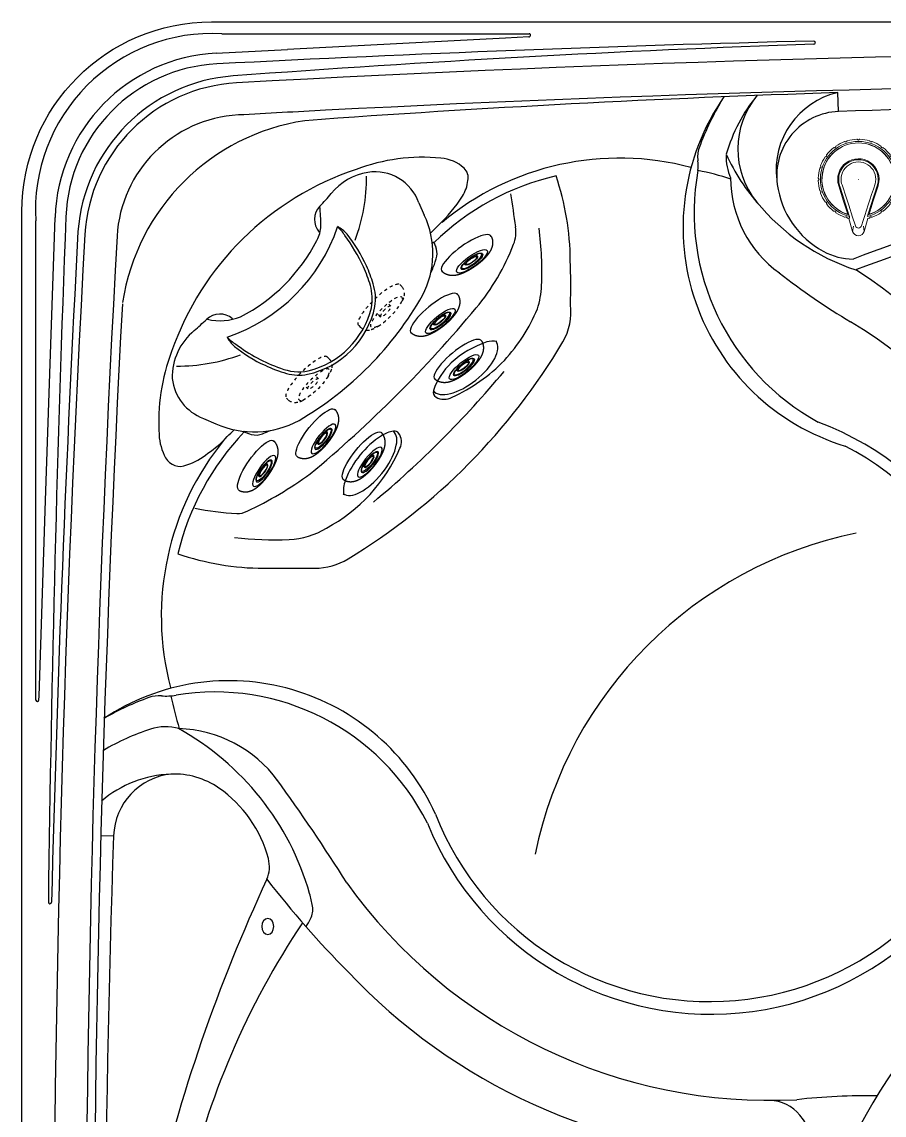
# Model space of a CAD drawing. Header units: inches. Extents: x 0 to 84, y -22 to 124.
# Drawn here: x 0 to 26.81, y 49.88 to 83.87 of the extents above; entities that cross this region are included whole.
import ezdxf

# ---------------------------------------------------------------- set-up
doc = ezdxf.new("R2010")
doc.units = ezdxf.units.IN
doc.header["$MEASUREMENT"] = 0
doc.linetypes.add('HIDDEN', pattern=[0.1875, 0.0625, -0.0625, 0.0625])
doc.layers.add('1', color=4, linetype='Continuous')
doc.layers.add('clean', color=1, linetype='Continuous')

# ---------------------------------------------------------------- blocks, each defined once
blk = doc.blocks.new('AIRVALVE CAP HS')
at = {"layer": '1', "linetype": 'Continuous', "lineweight": 0}
for p, q in [((-0.1788493580715311, 1.615269485979539), (-0.2959970048483171, 1.214574535954888)), ((0.2977852359560131, 1.21419451532077), (0.1811505744724826, 1.615039086022712)), ((-0.294860864969408, 1.096951352038865), (-0.2958833206980245, 1.096157593048304)), ((-0.2777343922738993, 1.150855100586327), (-0.294860864969408, 1.096951352038865)), ((0.2959660349752937, 1.096716688735867), (0.2788780662487937, 1.150635071566128)), ((0.2969984819474547, 1.095916915828624), (0.2959660349752937, 1.096716688735867)), ((0.000117008214246539, 0.0001543075051131382), (0.000117008214246539, 0.0001543075051131382)), ((0.000117008214246539, 0.0001543075051131382), (0.003669376972240457, 0.0001543075051131382)), ((0.5846159726989981, 0.1862682341678195), (0.5846157893677884, 0.186268380832793))]:
    blk.add_line(p, q, dxfattribs=at)
at = {"layer": '1', "color": 3, "linetype": 'Continuous', "lineweight": 0}
for p, q in [((-0.1538060653199409, 1.451405822523775), (-0.1788493580715311, 1.615269485979539)), ((0.1560400817484435, 1.451405822523775), (0.1810833745000338, 1.615269485979539)), ((-0.5187772029038769, 0.1419535509038923), (-0.5322212285053212, 0.07527742395512149))]:
    blk.add_line(p, q, dxfattribs=at)
at = {"layer": '1', "color": 3, "linetype": 'Continuous', "lineweight": 0, "const_width": 0.0002952755905511812, "flags": 128}
for points in [[(-0.1534824215587065, 1.450949254464753), (-0.1537773189853482, 1.451260330871172), (-0.1538060653199409, 1.451405822523775)], [(-0.6186021576224903, 0.1774408728089156), (-0.6173800717401292, 0.1770723953989375), (-0.613457517053817, 0.1758896707285373), (-0.6043929617683261, 0.1731565323019879), (-0.5969308313048316, 0.1709065632938191), (-0.5919116259537844, 0.169393164110069), (-0.5899009225149427, 0.1687869061136169)]]:
    blk.add_lwpolyline(points, dxfattribs=at)
at = {"layer": '1', "color": 3, "linetype": 'Continuous', "lineweight": 0, "flags": 128}
for points in [[(0.5321998774114576, 0.07571886781306603), (0.5234266111394135, 0.1235424956299056), (0.5096337879378154, 0.1721066665000706), (0.488923057532574, 0.2339795457261005), (0.3935716056031566, 0.5192088725261428), (0.2988534494026425, 0.804383894275837), (0.179801033492879, 1.168190262975621), (0.1006559206216195, 1.415218960741981), (0.09450872769959062, 1.438449325129547), (0.07880336492983986, 1.473098717721669), (0.05345995376350743, 1.496217768928901), (0.02498243436886582, 1.50821284913804), (-0.006576057674465119, 1.511275934058538), (-0.03857209761207514, 1.503500614274238), (-0.0655964890819547, 1.48649444871662), (-0.08529267628689752, 1.460470785942178), (-0.09071871909794993, 1.443209866538076)], [(-0.2958833206980245, 1.096157593048304), (-0.3140046396923424, 1.038959793802164), (-0.3865051688267016, 0.8101732167642197), (-0.5899008858486923, 0.1687869794460966)], [(0.5846159726989981, 0.1862682341678195), (0.5665288816426113, 0.2434768866219201), (0.4941677208982611, 0.4723074998178163), (0.2969984819474547, 1.095916915828624)]]:
    blk.add_lwpolyline(points, dxfattribs=at)
at = {"layer": '1', "linetype": 'Continuous', "lineweight": 0, "flags": 128}
for points in [[(-0.6186021576224903, 0.1774408728089156), (-0.6117777997913834, 0.1989411877687814), (-0.463438023425141, 0.6663874977891169), (-0.3310661392631147, 1.083670243969891)], [(0.278878061276103, 1.150635050386732), (0.2794273582639164, 1.185616699609071), (0.2816395793748114, 1.198362545701301), (0.2851078393091768, 1.207511066683473), (0.2906733533492201, 1.213466104557035), (0.2977852295255587, 1.214194516142364)], [(0.3321684856605742, 1.083404413707456), (0.4616760029120144, 0.6741663879267179), (0.6131857593250487, 0.1953368410731642)]]:
    blk.add_lwpolyline(points, dxfattribs=at)
at = {"layer": '1', "linetype": 'Continuous', "lineweight": 0, "const_width": 0.0002952755905511812, "flags": 128}
for points in [[(-0.2959970043847449, 1.214574525085801), (-0.2853896252554335, 1.210569838014955), (-0.2815481396325907, 1.203036905036036), (-0.2788787638027941, 1.191725295708714), (-0.2773802144474899, 1.173838402339634), (-0.2777343920226656, 1.150855121177791)], [(0.6131857593250487, 0.1953368410731642), (0.6086267886573324, 0.193889807789418), (0.5990410960587411, 0.1908472062711439), (0.5916127718713682, 0.1884893101764291), (0.5866166295872404, 0.1869034034969559), (0.5846159360327619, 0.1862683441665496)]]:
    blk.add_lwpolyline(points, dxfattribs=at)
at = {"layer": '1', "linetype": 'Continuous', "lineweight": 0}
for centre, radius, start, end in [((0.001117008214251314, 1.56265430750512), 0.1874999999999997, 16.22353199196328, 163.7031294202729), ((0.000117008214246539, 0.0001543075051131382), 1.183770972760755, 103.574952891569, 76.37974904376136), ((0.000117008214246539, 0.0001543075051131382), 1.135770972760755, 105.0532101769551, 74.9012766070337), ((0.000117008214246539, 0.0001543075051131382), 1.133000000000001, 106.9960863393739, 72.95799060442629), ((-0.6871847592521334, 1.02021130612701), 0.02, 123.9716015156578, 184.1878827295828), ((0.000117008214246539, 0.0001543075051131382), 1.250000000000001, 110.0289698214418, 123.9710301785593), ((-0.4211515687719469, 1.155763577995771), 0.02, 49.81266130039047, 110.0289425143228), ((-0.3880878592087242, 1.194906736899611), 0.03123861609227018, 229.8126613003939, 346.1878827295945), ((-0.3383308685905604, 1.182674089448), 0.02, 105.9716015156577, 166.1878827295829), ((0.000117008214246539, 0.0001543075051131382), 1.250000000000001, 103.7031294202727, 105.9710301785596), ((-0.378150721108355, 1.272137034647287), 0.1942593344881468, 284.0270538947814, 295.0552903304222), ((0.4108172062823741, 1.360153356326705), 0.2877074877307231, 246.6962441388969, 254.1354879149577), ((0.000117008214246539, 0.0001543075051131382), 1.25, 74.02896982144125, 76.22353199196358), ((0.3385648850190677, 1.182674089448), 0.02, 13.81211727041714, 74.02839848434232), ((0.3883218756372315, 1.194906736899611), 0.03123861609227018, 193.8121172704055, 310.1873386996052), ((0.4213855852004542, 1.155763577995771), 0.02, 69.97105748567634, 130.1873386996095), ((0.000117008214246539, 0.0001543075051131382), 1.25, 56.02896982144161, 69.97103017855898), ((0.6874187756806407, 1.02021130612701), 0.02, 355.8121172704172, 56.02839848434221), ((0.000117008214246539, 0.0001543075051131382), 1.250000000000001, 146.0289698214416, 159.9710301785591), ((-1.019946516370624, 0.6874463893826004), 0.02, 85.81266130039054, 146.0289425143229), ((-1.016205184968726, 0.738548231016658), 0.03123861609227018, 265.8126613003946, 22.18788272959447), ((-0.9687607642011358, 0.7578982366259126), 0.02, 141.971601515658, 202.1878827295828), ((0.000117008214246539, 0.0001543075051131382), 1.250000000000001, 128.0289698214417, 141.9710301785591), ((-0.7576361204776987, 0.9690248850114642), 0.02, 67.81266130039064, 128.028942514323), ((-0.7382865653595161, 1.016469489507443), 0.03123861609227018, 247.8126613003943, 4.187882729594248), ((0.7385205817880234, 1.016469489507443), 0.03123861609227018, 175.8121172704058, 292.1873386996057), ((0.757870136906206, 0.9690248850114642), 0.02, 51.97105748567702, 112.1873386996101), ((0.000117008214246539, 0.0001543075051131382), 1.25, 38.02896982144198, 51.97103017855917), ((0.9689947806296431, 0.7578982366259126), 0.02, 337.8121172704172, 38.02839848434205), ((1.016439201397233, 0.738548231016658), 0.03123861609227018, 157.8121172704055, 274.1873386996054), ((1.020180532799131, 0.6874463893826004), 0.02, 33.97105748567706, 94.18733869960946), ((0.000117008214246539, 0.0001543075051131382), 1.25, 20.02896982144193, 33.97103017855873), ((0.000117008214246539, 0.0001543075051131382), 1.250000000000001, 164.0289698214422, 177.9710301785594), ((-1.182405987276653, 0.3385909561340128), 0.02, 103.8126613003904, 164.0289425143229), ((-1.19463910717603, 0.3883478305995425), 0.03123861609227018, 283.8126613003947, 40.18788272959432), ((-1.155496262217682, 0.4214119118300204), 0.02, 159.971601515658, 220.1878827295828), ((1.194873123604538, 0.3883478305995425), 0.03123861609227018, 139.8121172704057, 256.1873386996053), ((1.155730278646189, 0.4214119118300204), 0.02, 319.8121172704169, 20.02839848434199), ((1.18264000370516, 0.3385909561340128), 0.02, 15.97105748567705, 76.1873386996096), ((0.000117008214246539, 0.0001543075051131382), 1.25, 2.028969821441414, 15.97103017855925), ((-1.229112281693276, 0.04368995764852457), 0.02, 177.9716015156581, 238.1878827295828), ((-1.256121976453642, 0.0001483434386386762), 0.03123861609227018, 301.812661300394, 58.1878827295943), ((-2.85842574498929e-07, 1.909814592693238e-06), 0.6435470933491265, 163.9950592792689, 17.66966125211469), ((1.256355992882149, 0.0001483434386386762), 0.03123861609227018, 121.8121172704057, 238.187338699606), ((1.229346298121783, 0.04368995764852457), 0.02, 301.8121172704172, 2.028398484341848), ((-1.229111868261882, -0.04339301430914588), 0.02, 121.8126613003902, 182.0289425143233), ((0.000117008214246539, 0.0001543075051131382), 1.250000000000001, 182.028969821443, 195.9710301785601), ((0.000117008214246539, 0.0001543075051131382), 1.249999999999999, 344.0289698214426, 357.9710301785594), ((1.229345884690389, -0.04339301430914588), 0.02, 357.9710574856767, 58.18733869960985), ((-1.182402773728668, -0.3382935692997293), 0.02, 195.971601515658, 256.1878827295828), ((-1.19463542118028, -0.3880505599178861), 0.03123861609227018, 319.8126613003942, 76.18788272959452), ((-1.155492262276454, -0.4211142694810945), 0.02, 139.8126613003901, 200.0289425143231), ((0.000117008214246539, 0.0001543075051131382), 1.25, 200.0289698214427, 213.9710301785598), ((0.000117008214246539, 0.0001543075051131382), 1.25, 326.0289698214427, 339.9710301785595), ((1.194869437608787, -0.3880505599178861), 0.03123861609227018, 103.8121172704055, 220.1873386996058), ((1.155726278704961, -0.4211142694810945), 0.02, 339.9710574856769, 40.18733869960953), ((1.182636790157176, -0.3382935692997293), 0.02, 283.8121172704172, 344.0283984843421), ((-1.01993999040765, -0.6871474599613094), 0.02, 213.9716015156583, 274.1878827295824), ((-1.016198173788098, -0.738249266068685), 0.03123861609227018, 337.8126613003942, 94.18788272959466), ((-0.9687535692921188, -0.7575988211868605), 0.02, 157.8126613003901, 218.028942514323), ((0.000117008214246539, 0.0001543075051131382), 1.25, 218.0289698214423, 231.9710301785603), ((-0.7576269209065174, -0.9687234649102692), 0.02, 231.9716015156576, 292.1878827295824), ((-0.7382769152972628, -1.016167885677866), 0.03123861609227018, 355.8126613003942, 112.1878827295946), ((-0.6871750736631981, -1.019909217079764), 0.02, 175.8126613003901, 236.0289425143229), ((0.6874090900917054, -1.019909217079764), 0.02, 303.9710574856768, 4.187338699609864), ((0.7385109317257701, -1.016167885677866), 0.03123861609227018, 67.81211727040537, 184.1873386996058), ((0.7578609373350247, -0.9687234649102692), 0.02, 247.8121172704176, 308.0283984843423), ((0.000117008214246539, 0.0001543075051131382), 1.25, 308.0289698214418, 321.9710301785592), ((0.968987585720626, -0.7575988211868605), 0.02, 321.971057485677, 22.18733869960988), ((1.016432190216605, -0.738249266068685), 0.03123861609227018, 85.81211727040534, 202.1873386996059), ((1.020174006836157, -0.6871474599613094), 0.02, 265.8121172704176, 326.0283984843417), ((0.000117008214246539, 0.0001543075051131382), 1.25, 236.0289698214425, 249.9710301785599), ((-0.4211405961106607, -1.155458962926843), 0.02, 249.9716015156579, 310.1878827295824), ((-0.3880765148801686, -1.194601807885206), 0.03123861609227018, 13.81266130039426, 130.1878827295943), ((-0.3383196404146531, -1.182368687985814), 0.02, 193.8126613003905, 254.0289425143234), ((0.000117008214246539, 0.0001543075051131382), 1.249999999999999, 254.0289698214429, 267.9710574856726), ((-0.04343031360001248, -1.229074568971029), 0.02, 267.9710574856767, 328.1873386996096), ((0.0001110441477720769, -1.256084677162789), 0.03123861609227018, 31.81211727040548, 148.1873386996056), ((0.04365265835765797, -1.229074982402423), 0.02, 211.8121172704172, 272.0283984843418), ((0.000117008214246539, 0.0001543075051131382), 1.249999999999999, 272.0283984843426, 285.9710301785596), ((0.3385536568431604, -1.182368687985814), 0.02, 285.9710574856766, 346.1873386996094), ((0.3883105313086759, -1.194601807885206), 0.03123861609227018, 49.81211727040569, 166.1873386996057), ((0.421374612539168, -1.155458962926843), 0.02, 229.8121172704175, 290.0283984843422), ((0.000117008214246539, 0.0001543075051131382), 1.249999999999999, 290.0289698214418, 303.9710301785593)]:
    blk.add_arc(centre, radius, start, end, dxfattribs=at)
at = {"layer": '1', "color": 3, "linetype": 'Continuous', "lineweight": 0}
for centre, radius, start, end in [((-80.26091298233668, 27.09473762174269), 84.17399116018414, 341.3247840268964, 342.2574474058453), ((0, 0), 0.6135727592357708, 164.0327219971692, 17.67275002280167), ((2.27896072715339e-05, -0.005193919149419912), 0.5382929795917775, 171.4024202336356, 8.645103943330112)]:
    blk.add_arc(centre, radius, start, end, dxfattribs=at)
blk = doc.blocks.new('HIDMIN')
at = {"layer": '1', "color": 3, "linetype": 'HIDDEN', "ltscale": 0.5}
for p, q in [((0.236356685516391, 0.9010129556122166), (0.3163020652977622, 0.9007525774996168)), ((0.5058026160121543, 0.2273658355886639), (0.4253463749518502, 0.2276297921431407)), ((0.5171570719015506, -0.230719735823719), (0.4238435667347318, -0.23041359784132)), ((0.2304396751934306, -0.9025429581249043), (0.3103850549748017, -0.902803336237497))]:
    blk.add_line(p, q, dxfattribs=at)
for centre, radius, start, end in [((0.3096049180361007, 0.5890097520907176), 0.3114639775610698, 30.27087461294235, 88.76285393969697), ((0.2013169089681313, 0.4835603644320798), 0.4595934255637201, 14.60383785448276, 34.8240888564348), ((-1.668702907865274, -0.003677073623244098), 2.39204638395426, 348.1275426584984, 14.60383785448572), ((-0.1768695107352372, -0.3173067687629541), 0.867602068649197, 332.1339116837107, 348.1275426584984), ((0.3075017148589936, -0.5902531910280686), 0.3121760650329553, 270.5202515535206, 334.8692595429664)]:
    blk.add_arc(centre, radius, start, end, dxfattribs=at)
at = {"layer": '1', "color": 3, "linetype": 'HIDDEN', "ltscale": 0.5, "extrusion": (0, 0, -1)}
for centre, major_axis, ratio, start_param, end_param in [((0.2333981803549108, -0.0007650012563473751), (0.002958505489128493, 0.9017779568674892), 0.2588200079833026, 3.141586493185122, 6.283185305775769), ((0.5457577790245125, -0.00178977400734226), (0.002187163073893778, 0.6666662241523227), 0.2637641956731417, 8.735609790928956, 13.26143311362753), ((0.5114798439568489, -0.001676950117527554), (-0.005677227944686557, 0.2290427857061918), 0.2624851506142757, 3.141592653589542, 9.424777960769127)]:
    blk.add_ellipse(centre, major_axis=major_axis, ratio=ratio, start_param=start_param, end_param=end_param, dxfattribs=at)
blk = doc.blocks.new('MINIJET')
at = {"layer": '1', "color": 3}
for p, q in [((0.267572899635123, 0.2300000000000149), (0.2021327313523582, 0.2300000000000133)), ((0.2675728996351356, -0.2300000000000162), (0.2021327313523522, -0.2299999999999922))]:
    blk.add_line(p, q, dxfattribs=at)
at = {"layer": '1', "color": 3, "extrusion": (2.340686842745782e-18, 2.775557561562884e-17, -1)}
for centre, major_axis, ratio, start_param, end_param in [((0, 0), (-8.401057627338552e-15, 0.9399999999999994), 0.2875604840019277, 3.096514190688376, 6.328263770081), ((0.2675728996351328, 2.142730437526552e-14), (-1.798561299892755e-15, 0.2000000000000002), 0.2875604840019276, 1.21376771396354, 7.496953021143126)]:
    blk.add_ellipse(centre, major_axis=major_axis, ratio=ratio, start_param=start_param, end_param=end_param, dxfattribs=at)
at = {"layer": '1', "color": 3, "extrusion": (2.340686842745781e-18, 2.775557561562885e-17, -1)}
blk.add_ellipse((0.2969063687910718, 1.088018564132653e-14), major_axis=(-5.215827769688984e-15, 0.58), ratio=0.2875604840019276, start_param=1.213767713963537, end_param=7.496953021143123, dxfattribs=at)
at = {"layer": '1', "color": 3, "extrusion": (2.340686842746282e-18, -2.775557561562901e-17, -1)}
blk.add_ellipse((0.2969063687910718, 1.088018564132653e-14), major_axis=(-5.18363130197484e-15, 0.5799999999999982), ratio=0.2875604840019278, start_param=4.355360367553331, end_param=10.63854567473292, dxfattribs=at)
at = {"layer": '1', "color": 3, "extrusion": (2.340686842746775e-18, -8.326672684688683e-17, -1)}
blk.add_ellipse((0.2969063687910718, 1.088018564132653e-14), major_axis=(-3.628252789104816e-15, 0.4072323466422034), ratio=0.2875604840019278, start_param=4.355360367553329, end_param=10.63854567473291, dxfattribs=at)
at = {"layer": '1', "color": 3, "extrusion": (2.340686842745784e-18, 2.775557561562885e-17, -1)}
blk.add_ellipse((0.2779324561100314, 1.543210004228968e-14), major_axis=(-3.38737551752088e-15, 0.3790157296514529), ratio=0.2875604840019277, start_param=6.174551052786132, end_param=9.533412215162832, dxfattribs=at)
at = {"layer": '1', "color": 3, "extrusion": (2.340686842746284e-18, -2.775557561562901e-17, -1)}
blk.add_ellipse((0.2675728996351328, 2.142730437526552e-14), major_axis=(-2.055577930093476e-15, 0.2299999999999999), ratio=0.2875604840019276, start_param=1.213767713963539, end_param=7.496953021143125, dxfattribs=at)
at = {"layer": '1', "color": 3}
for points, knots in [([(0.01218089115566556, -0.9390450898456919), (0.04652522600397901, -0.932158756099021), (0.07918567957719347, -0.9227368265443303), (0.1097942720551544, -0.9112022725844326), (0.1381371784268595, -0.8980028896263761), (0.1689244452854979, -0.8806497033695848), (0.196450861484692, -0.8621632473097023), (0.2209363622303613, -0.8430442952238622), (0.2426790447137819, -0.8236589463393429), (0.269467404189129, -0.7961503276553046), (0.2922755661359133, -0.7689914241756455), (0.3118823205252994, -0.742335495245591), (0.3289256027582326, -0.7161900888611257), (0.3507624120933173, -0.6777593374390136), (0.369191844007176, -0.6399705332946937), (0.3850589379851357, -0.6024635482709044), (0.3989313187877315, -0.5649287810849444), (0.4111915489342124, -0.5271242650316594), (0.4276458137625383, -0.467367795078637), (0.4414157135072969, -0.4061476977308587), (0.4528413980445691, -0.3433173831023666), (0.4621104098657725, -0.2789144969688664), (0.4693243307761605, -0.2131086116704424), (0.4735111990220418, -0.1616731446015578), (0.4765257219877981, -0.1097077711888659), (0.4783749395225669, -0.05737501205647533), (0.4790623343414637, -0.004847682697800337), (0.4785890455254957, 0.04769616149017253), (0.4764574994639474, 0.1111621601949295), (0.4726128756820884, 0.1740819047120468), (0.4670412893841842, 0.2361695976369944), (0.4597147311600054, 0.297176986720963), (0.4520173451589784, 0.3483497252908663), (0.4429414142433785, 0.3985132808911089), (0.4323943552587366, 0.4476456198512722), (0.4202271386988059, 0.4957960053448929), (0.4062009847754524, 0.5431061695618595), (0.3888199857383086, 0.5927694146310287), (0.368144759564828, 0.6422712140591926), (0.3429016113380214, 0.6923059576147921), (0.3204274200534485, 0.7296048876315098), (0.2931261295595107, 0.7679028821884799), (0.2591807718832513, 0.807228764593205), (0.2277101346503088, 0.837262785535458), (0.189905626973939, 0.8668327326460741), (0.157030330914651, 0.8877474154719565), (0.1197750909851294, 0.906841246441374), (0.07818145504427321, 0.9230698940553879), (0.03275024323252751, 0.935283905285111), (0.01218089115566556, 0.939045089845699)], [1.258846176864954, 1.258846176864954, 1.284049785363782, 1.30925339386261, 1.334457002361438, 1.359660610860266, 1.38976431999882, 1.419868029137374, 1.449971738275929, 1.480075447414483, 1.522807016465091, 1.565538585515698, 1.608270154566305, 1.651001723616912, 1.715116318226105, 1.779230912835296, 1.843345507444488, 1.907460102053681, 1.971574696662873, 2.071336734999626, 2.171098773336379, 2.270860811673133, 2.370622850009886, 2.470384888346639, 2.54715961707554, 2.623934345804441, 2.700709074533342, 2.777483803262244, 2.854258531991145, 2.947333969056945, 3.040409406122745, 3.133484843188545, 3.226560280254345, 3.306164335394391, 3.385768390534436, 3.465372445674482, 3.544976500814527, 3.624580555954572, 3.709200410252933, 3.793820264551292, 3.878440118849652, 3.940150456469474, 4.001860794089295, 4.063571131709116, 4.110155533564104, 4.156739935419091, 4.191384198304789, 4.226028461190486, 4.260672724076183, 4.295316986961882, 4.310281904651913, 4.310281904651913]), ([(0.2661156889603362, -0.3767814698830061), (0.2622408792394484, -0.3746281464558), (0.2563155744686532, -0.3694379371215085), (0.2495221966031136, -0.361258198399927), (0.2421352396980483, -0.3498480824021941), (0.2345597594969868, -0.3353568944871121), (0.2262945483546901, -0.3160111505578576), (0.2183747581515745, -0.2934466110852654), (0.2109722805059102, -0.2679595212635361), (0.2037577481794055, -0.2377440190871056), (0.1974028824924188, -0.2048929999126418), (0.1920013884159388, -0.1697935910136323), (0.18752125191583, -0.1318038473395895), (0.1841861944057757, -0.09230630319417621), (0.182039999479503, -0.0517566090550482), (0.1811074774591293, -0.01025141714224875), (0.1814251437741181, 0.03137234471369887), (0.1829888988927806, 0.07263313653117232), (0.1857759576313374, 0.1130232523923183), (0.1897502590331914, 0.152101793320131), (0.1948578812672863, 0.189407269416471), (0.2009519729696065, 0.2241128593884312), (0.2079926823887284, 0.2562236645357023), (0.2158636547058765, 0.2853305441429745), (0.2241148573821834, 0.3102260657672082), (0.232812614203689, 0.3315901317865488), (0.2416876899531688, 0.3490721498197875), (0.2495923395012158, 0.3613540415667695), (0.2568105609405771, 0.3699446777020154), (0.2626347919996095, 0.3748994700510235), (0.2661156889603338, 0.3767814698829866)], [5.178051847609506, 5.178051847609506, 5.268560665170156, 5.359069482730807, 5.444224162062341, 5.529378841393876, 5.61453352072541, 5.708610198638841, 5.80268687655227, 5.8967635544657, 5.997576814887944, 6.098390075310188, 6.199203335732432, 6.302795525931074, 6.406387716129714, 6.509979906328357, 6.61449271419346, 6.719005522058563, 6.823518329923665, 6.927954984355797, 7.032391638787927, 7.136828293220058, 7.240100091779126, 7.343371890338192, 7.44664368889726, 7.546427474593818, 7.646211260290375, 7.745995045986932, 7.837036885336847, 7.928078724686761, 8.019120564036674, 8.102375992412385, 8.102375992412385])]:
    blk.add_open_spline(points, degree=1, knots=knots, dxfattribs=at)
blk = doc.blocks.new('HHPILLOW')
at = {"layer": '1', "color": 4, "linetype": 'Continuous'}
for p, q in [((-2.493662856348354, 4.753440000292542), (-2.105674256348355, 4.600845000292548)), ((-2.493535056348177, -4.721047999707391), (-2.104629956348356, -4.568089999707457))]:
    blk.add_line(p, q, dxfattribs=at)
for centre, radius, start, end in [((-3.119004480416805, 3.459933230967845), 1.436736548251412, 64.19870674311935, 144.2451829579542), ((-3.046013074246378, 1.97333275746886), 2.790709171274251, 17.21278817419931, 70.30863569432098), ((-2.775510644526026, 3.212609205210594), 1.860006189274408, 144.2451829579545, 185.5942556030285), ((-10.99441199381275, 2.407570811759829), 6.398227653638791, 0.8252452733079668, 5.594255603028535), ((-10.49181935035516, 0), 10.49181935035516, 345.3047972418675, 15.47362786403677), ((-4.010785977012585, 2.50816465960218), 0.5861228147119968, 180.8252452733078, 266.9136513492448), ((-7.360403336172316, -1.092366797708202), 4.530513219578506, 44.7353245835756, 52.33768680706847), ((-3.671249686693427, 1.427680425685203), 1.017060497694795, 75.13863876116727, 94.72266359589366), ((-4.229530244427762, -3.122801297396499), 5.59356530952322, 69.8471983880498, 81.54951745679234), ((-4.762941381420456, 1.481207604623073), 0.8739993319092445, 13.58559010926897, 44.7353245835756), ((-3.656439884655223, -1.561218937882739), 3.930143527169514, 60.85987769514308, 69.8471983880498), ((-2.481550809332161, 0.5461660116369345), 1.517378378056258, 34.44500970583191, 60.85987769514308), ((-9.079296851456325, 0.002766516183061896), 5.43337025035915, 342.019837563144, 18.05253914430314), ((-3.534976419895143, 0.01605033516303678), 2.690629813737361, 328.9514312109356, 31.06438648313755), ((-5.476981758617837, -1.002620195299642), 1.70341256026332, 301.6980798579719, 336.9533845754468), ((-2.51206816861577, -0.492755693265071), 1.554554322597792, 293.0023584904462, 325.5708079882411), ((-4.003316947791051, -2.480668104789078), 0.591956896565789, 93.7208307348171, 179.9264290603185), ((-4.133094337513969, 2.742415530218985), 5.170965863734945, 278.0715625138498, 295.5287253823751), ((-3.709021773285203, -1.149635383012711), 1.264283361323205, 267.6769354812565, 283.8190420852181), ((-80.29190557129641, 1.855028273967328), 75.82065550482886, 356.3386680349637, 356.7224094113108), ((-3.152735730338682, -1.832809565125114), 2.929212312086789, 290.9658518163026, 343.5656369317051), ((-2.737128605431531, -3.16569070989361), 1.897329023735506, 174.5894660761836, 226.1126998811895), ((-3.118934661575695, -3.349291592975266), 1.507594211195228, 231.7422641605146, 294.508790775817)]:
    blk.add_arc(centre, radius, start, end, dxfattribs=at)
at = {"layer": '1', "color": 3, "linetype": 'Continuous'}
for centre, radius, start, end in [((-8.343842003758988, 0.08990888871185021), 5.811248817310541, 24.91736302086631, 44.94840016262117), ((-8.62058809854521, 0.01949486940539913), 5.43499356366448, 333.4140667197293, 26.46126074836484), ((-3.452289777500983, 1.376618691446335), 1.111896364388132, 86.48936324076274, 105.9330261561958), ((-3.922225932262705, -2.198487745685124), 4.715708637488957, 69.3637612481715, 83.44877837011721), ((-3.754596085311849, -1.817334919903196), 4.299992489900039, 61.69831124189577, 69.6641410816807), ((-2.408811534261371, 0.6285570708679913), 1.508630504570383, 35.76937891369361, 62.6585324046079), ((-3.453319780722353, 0.01518371013122177), 2.716996479879117, 327.0779087548007, 33.38863537225082), ((-2.257117530451403, -0.7593286333198783), 1.291945886492554, 297.8632999343325, 327.0779087548007), ((-3.751636236140003, 1.839408260139109), 4.289209647383383, 289.7146680394328, 299.2887159989647), ((-3.770839475062939, 1.593224760737822), 4.065192295565401, 275.4073437173614, 291.1400841040647), ((-8.354160519047062, -0.05085203773216307), 5.823696528221809, 315.0702392536522, 335.0709258513776), ((-3.474919522467284, -1.533004503037127), 0.9249887945121534, 252.0318145650573, 275.4073437173614)]:
    blk.add_arc(centre, radius, start, end, dxfattribs=at)
blk = doc.blocks.new('2010RELAY')
at = {"layer": '1', "color": 3, "linetype": 'Continuous'}
for p, q in [((6.213401399999839, 83.50489260000006), (15.02484489999983, 83.50489260000006)), ((15.03066389999981, 83.36843060000001), (8.254619899999852, 83.0163536)), ((15.02484489999983, 83.50489260000006), (15.76614789999985, 83.50489260000006)), ((15.75762289999989, 83.40619560000005), (15.03066389999981, 83.36843060000001)), ((6.04262679999988, 82.90143760000001), (8.254619899999852, 83.0163536)), ((0.4317425999997795, 69.00692760000004), (0.4317638999998508, 77.68534060000002)), ((0.7380840999999236, 68.9938416), (1.030977699999767, 77.79546059999996)), ((0.4322692999999163, 62.78676159999998), (0.4317425999997795, 69.00692760000004)), ((0.535724799999798, 62.91300260000003), (0.7380840999999236, 68.9938416)), ((0.5316967999999633, 62.79239659999996), (0.535724799999798, 62.91300260000003)), ((2.444673399999829, 58.57607059999998), (2.850689499999817, 58.56538660000001))]:
    blk.add_line(p, q, dxfattribs=at)
at = {"layer": '1', "color": 3}
blk.add_line((25.39237790000948, 81.08666160000041), (25.37023489999979, 81.67255460000001), dxfattribs=at)
at = {"layer": '1'}
blk.add_lwpolyline([(5.895410999999967, 0, -0.4142478893418395), (0, 5.893807639458259), (0, 77.97718959999997, -0.4141642902512225), (5.893808999999919, 83.87258059999999), (78.10722995394372, 83.87258059999999, -0.4142135623730976), (84.0022299539437, 77.97758060000001), (84.0022299539437, 5.893807639458259, -0.4142478893418396), (78.10681895394373, 0)], format="xyb", close=True, dxfattribs=at)
at = {"layer": '1', "color": 3}
for centre, radius, start, end in [((5.921213487842806, 78.0134158950782), 5.499244509631258, 86.95430508208402, 183.420196704688), ((42.3082310200673, -620.2851178491096), 703.785097310119, 91.44024613837956, 92.95214791761657), ((15.76585780156302, 83.45520098193845), 0.04969246484813443, 260.4610930553371, 89.66551245674732), ((24.62019941394237, 83.22765382967464), 0.05000063746240137, 272.0945845834958, 91.34943913492816), ((40.43313396840904, -371.6510996880916), 455.1035222265668, 91.99095809366626, 94.26705837867627), ((42.00031874999991, -551.869973586871), 634.829237186871, 86.81006509344381, 93.18993490654316), ((6.317076236603953, 77.61953793907674), 5.289025101217913, 92.97443469444136, 178.0938858631434), ((6.318534346012484, 77.61811389614013), 4.954517796130837, 92.96847931727041, 177.7873667551914), ((6.953646897072758, 76.98296903475568), 5.221981540991466, 94.20243007286771, 175.9274754651812), ((26.73011262609998, 78.38211920866718), 5.023609191780712, 140.3231442375044, 164.1435730969116), ((24.86576731902665, 79.91870082960645), 2.607671819655826, 140.1547799391673, 219.2480346365018), ((25.9111801117574, 79.27134263799928), 2.461389974908313, 102.6956564705664, 187.3321402616797), ((27.66310081644178, 77.48515229917518), 7.108707893872843, 145.2359730425647, 253.0943565358453), ((28.97550805184142, 77.09948556961001), 8.417833328735094, 148.1742809319935, 160.1883621679179), ((21.81307547736469, 79.67976347735464), 0.804800131308521, 160.1883621679179, 188.9699726776091), ((12.45692145304474, 73.82680135749206), 5.83552867639036, 84.42593946469374, 110.6776342729194), ((12.95726339324483, 78.48710572519269), 1.149554587986747, 46.55189998021984, 86.68484702504138), ((18.57821784700786, 71.01710034338157), 8.619163643322135, 75.1063529348937, 129.7968652893681), ((20.10588814309381, 79.41028863014276), 0.9235242848746916, 349.9632249891901, 8.969972677609132), ((27.62884944452003, 82.36366851915773), 6.297083671582371, 204.4760232010265, 221.7576332429657), ((13.28343949540795, 70.61693664151232), 9.137572260968795, 108.4187267125776, 160.7820373112109), ((13.46543837616082, 79.02358282986074), 0.4106029677201811, 348.3115189192658, 46.55189998021984), ((28.3230310199483, 77.9393992466969), 7.424229045240336, 169.8374818675301, 241.2614485345236), ((19.86178912699461, 72.75607892210337), 6.594917279844487, 70.72494699376841, 79.92681937584683), ((18.39665076701704, 71.31341814370228), 7.973348120294981, 102.9662962980287, 134.4154338741619), ((12.71472243827725, 79.0757457975418), 1.160722615808759, 327.4783190957322, 353.3037358363839), ((8.567141058641482, 76.37844312265497), 8.483292118735182, 0.5114613843921428, 18.59426697121597), ((41.66665716399416, 35.5817881931755), 43.87028560023592, 97.16798940941675, 111.1415858589885), ((94.01037683155596, 89.54085241889709), 79.5800532626925, 187.9528749877967, 188.7027731021624), ((26.26655450362659, 79.19799910811946), 2.806728702461274, 187.716039782762, 241.1815896134783), ((42.92445537302297, 31.25262084817098), 48.02360191473659, 99.0947431101017, 110.7040330742362), ((9.61507484323829, 81.05208845160439), 4.836827279674792, 313.6197049308396, 327.4783190957322), ((27.96945657052083, 82.45434378437176), 6.615460756699648, 219.2480346364885, 252.0086658899898), ((833.4144989400079, 45.89972316289118), 832.6584447057708, 177.8037362763878, 179.2701420689279), ((-950.3855684463374, 1033.534410604622), 1357.175058488489, 315.2046624944852, 315.2195178488112), ((14.29953629434567, 77.33943144396505), 1.059222360021771, 338.9400257902637, 8.702773102162391), ((728.1144666319738, 38.3010838075063), 727.418679525073, 176.922496156645, 178.5660564063292), ((635.8033608976787, 41.93621442767767), 634.8260044476837, 176.8100407666226, 183.1899433134681), ((5.265272803457719, 76.09338105923086), 10.90042628330427, 357.8066489589007, 7.172180011680308), ((35.35533511252015, 48.50065419740474), 36.35807393664897, 128.3119069959062, 128.4264188264323), ((13.58817467503718, 77.20701000886561), 0.7964800096265188, 194.6303533584147, 204.6898366237214), ((12.4413981857349, 76.67979819039522), 0.4656802884147093, 348.6379697629087, 24.68983662372734), ((8.738179013085755, 79.48091829711211), 7.018640179911766, 320.084169322764, 338.9400257902637), ((11.1968131087051, 76.92989236033145), 1.735144391019239, 336.7930781404135, 348.6379697629087), ((25.85760741466083, 78.47807864378353), 1.978874270892782, 241.5079785919723, 269.5999861517077), ((9.429690882478326, 77.68753462849668), 3.657835933866062, 333.7807923141868, 336.7930781404135), ((-6.354888439613887, 75.65181924164563), 23.41873234600263, 358.5961870864684, 1.963398280050055), ((15.18014407892042, 59.68709686424131), 19.67003254752099, 10.33895841939646, 56.88563494616722), ((13.50741390663643, 75.77770781313313), 2.652242267230892, 341.7817146599497, 357.8066489589007), ((-16.57343289657865, 100.5138312241761), 39.92850216750483, 309.7537298347451, 320.2412963805365), ((11.09941991485834, 76.98272926118761), 5.330681628239365, 317.0338220200504, 337.5668806807674), ((15.25643272645948, 74.84986389568769), 1.814790326247155, 329.3681988519374, 7.224604694707212), ((0.01184794854793836, 83.87691057408188), 19.53158847898452, 301.2329179545144, 329.3681988519374), ((15.37497764876161, 71.10720141555282), 2.960629121463275, 108.1374852131502, 133.1336436304446), ((14.63898274306871, 73.35400183230752), 0.596353203991964, 77.28716537077719, 108.1374852131502), ((10.52605422727584, 71.4141537811156), 6.273344172841997, 159.3677292799956, 183.4391954445558), ((14.81695906996652, 71.70281167014753), 2.144457381166682, 133.1336436304446, 160.5996164930778), ((11.18979158082902, 77.01688288920366), 5.288538438495903, 294.3785977361409, 316.0957067541866), ((-9.381067181041317, 93.31692039993618), 31.72617491815976, 309.8089586642286, 320.1940608717326), ((12.95949294320553, 72.35694272520936), 0.1751763323416921, 160.5996164930778, 241.6895253351884), ((13.12723359962365, 72.66833453880622), 0.5288736455781821, 241.6895253351884, 297.6553164494644), ((21.4210523873785, 62.52676578659816), 9.50609831165028, 201.9979788521362, 69.47938988229728), ((5.986315081744124, 71.14132690206816), 1.725414312410564, 183.4391954445558, 208.4458192719858), ((13.04096113158153, 65.33321997339294), 8.435465123544862, 136.6356695082513, 166.2640647803159), ((-950.3855684463374, 1033.534410604622), 1357.175058488489, 314.8273385008836, 314.8400436132533), ((35.35533511252015, 48.50065419740474), 36.35807393664897, 141.4847520498754, 141.5176802411313), ((7.795515479287815, 73.21840726785797), 2.268518421641483, 246.8619928151345, 252.9810667696896), ((7.281340003633431, 71.5386005840387), 0.5117808445491602, 252.9810667696896, 293.4262736802822), ((6.003479275758764, 75.00528000146085), 4.205781611578828, 290.6227001153371, 294.2276040134664), ((11.68700040863496, 70.22918450789575), 0.9269238338681756, 98.10054133895012, 123.0124012133225), ((11.58056554796576, 70.97698416934816), 0.1715876747747057, 37.02358081440227, 98.10054133895012), ((11.35016177390821, 70.81758235449274), 0.4508466700282639, 333.3778171586223, 36.24862264034785), ((13.03602264003325, 65.39100346559644), 8.701153995976654, 140.7117535774207, 194.7283646773608), ((3.964987479355841, 73.18386569585675), 3.274329841430699, 303.7515958258908, 317.6743221251734), ((12.76404522472922, 68.57146655211943), 2.903803788943407, 123.012401213326, 158.8375549630067), ((4.536560614730661, 71.93701837546882), 1.932351202776446, 287.8169276527065, 310.2144406049575), ((7.052127343387838, 72.64878491410911), 5.12193323158503, 298.2087595849222, 336.6114041710566), ((21.38318526430044, 62.56220285705763), 9.149040784186484, 201.3020631171759, 62.58347846469716), ((4.91795802699562, 70.56256378106923), 0.5103614137022808, 208.4458192719858, 294.279772431789), ((1.583859670161019, 80.0308873763812), 12.59925490488402, 295.4745105474295, 305.8365458842883), ((10.91731682905402, 69.28637308291081), 0.9235267590404701, 158.8375549630067, 187.4838590420523), ((7.075617666554763, 77.04821111392084), 8.466502536437112, 258.4068835119006, 267.3064514528886), ((6.709772399726035, 69.27187253468082), 0.681562943977905, 267.3064514528886, 295.4745105474295), ((8.203183405310938, 70.21233012565904), 2.434642024336729, 272.4379089901209, 301.4423465973697), ((7.839132513773393, 78.76309649171867), 10.99315465788272, 263.5954410507459, 272.4379089901209), ((7.553065347808342, 75.24283945573723), 8.356979870400394, 251.1047323661932, 269.7596195516178), ((9.098745056852977, 68.89209616497214), 2.006852762507013, 270.191399715998, 301.2329179545144), ((8.401765376894673, 277.5331869543669), 210.6491077025424, 269.7596195516178, 270.191399715998), ((6.441171214188671, 56.35487662720743), 7.0360968340478, 24.1942936610398, 123.5648670673174), ((4.266871537268798, 61.97908712127696), 0.9417088194838796, 85.7394913066257, 109.6625387583283), ((4.479031609381082, 64.82697793435887), 1.914073731663007, 265.7394913066257, 279.4306539228587), ((17.56010973155253, 65.67878375392627), 13.21774671196077, 192.0810976422852, 196.6105742499811), ((6.003522288690192, 55.6487535448947), 7.389897182664673, 26.6727076378004, 99.43065392285862), ((0.4817330705827771, 62.79421145554841), 0.0499966794691145, 190.5643245697662, 357.9197335953078), ((6.805982734581221, 54.87298831778321), 8.487815489637159, 109.6625387583283, 119.9751242440457), ((6.444361218379527, 54.47981472501192), 7.79716695380805, 108.2897019737655, 120.1088948465179), ((4.469187382217797, 60.45579142148483), 1.503232638942237, 73.98482702480209, 108.2897019737655), ((0.7444583612902989, 54.4342016525087), 8.528751970854774, 15.89952305899909, 61.1133215715093), ((4.761721820150342, 57.94843914751971), 3.954131015735925, 36.2409919946771, 88.229095434327), ((4.783300470739505, 56.8948713855267), 3.594341084989003, 92.44563536555515, 129.9810448026793), ((4.847384141718976, 58.50000127842429), 1.997755544588326, 95.54795374895276, 178.1246673493871), ((4.734054340352031, 58.04789756902289), 2.440263721383835, 55.24253738073536, 92.44563536555515), ((-37.66809922389211, 27.08518547126164), 56.41952328879663, 32.14987609188309, 36.08656721725308), ((3.912782171950766, 56.86436780737858), 3.88082981542054, 14.83635090118229, 55.24253738073536), ((492.8895893005754, 41.93647899244536), 490.3209506720581, 178.0564802634417, 181.3099501458227), ((6.716417878462835, 57.60702354968419), 0.9805003985424061, 336.4843029539327, 14.83635090118229), ((44.81786842025031, 39.34846252330487), 21.36161096522088, 122.0756574441422, 158.357750532735), ((55.26785867521221, 35.06112989549104), 52.55071788537924, 155.0652089748516, 166.8752361475978), ((33.16029142895309, 77.08919785421267), 32.36493095717091, 217.8822699390506, 224.6337998811334), ((23.25873193624398, 66.52476131176968), 16.18106967776708, 215.5884839216394, 272.947882650941), ((5.250084953203441, 55.71762260051298), 3.843899751677314, 9.944424049157751, 15.89952305899909), ((0.873604943889859, 56.50563868012705), 0.04999801237827763, 179.365216362091, 358.4859172922802), ((8.431942291719452, 56.27548813439012), 0.613508122701752, 331.7121369524041, 9.944424049157751), ((29.26989474138031, 42.06429849851543), 24.74659082963644, 146.1249653854371, 167.579342185568), ((-7.522438443151941, 64.86167812491294), 18.73159089066002, 330.8786012500323, 331.7121369524041), ((23.45998223455081, 66.88593408609302), 18.29896595454428, 223.2384874613741, 267.9212324229059), ((23.21292106778333, 49.08994178027979), 1.254586518092363, 39.2821626467456, 87.90739577607101), ((26.29948739427823, 30.63296956449562), 19.85535289469106, 89.14554629898649, 96.38649048070678), ((21.43695824575775, 47.6372561103384), 3.549001389224133, 353.3592970006551, 39.2821626467456)]:
    blk.add_arc(centre, radius, start, end, dxfattribs=at)
at = {"layer": '1', "color": 3, "linetype": 'Continuous'}
for centre, radius, start, end in [((6.953217599999789, 76.98340259999998), 5, 93.19504499999664, 176.8049500000019), ((42.00031889999991, -550.8540863999999), 632.81493, 87.05104699999379, 92.94895300000623), ((6.953217599999789, 76.98340259999998), 4, 93.19504499999664, 176.8049500000019), ((42.00031889999991, -550.8540863999999), 632.81493, 92.94895300000623, 93.19504499999664), ((634.7886558419325, 41.93624888272723), 632.8128819419347, 176.8049397305936, 182.9489547730979)]:
    blk.add_arc(centre, radius, start, end, dxfattribs=at)
at = {"layer": '1', "color": 2}
for centre, radius, start, end in [((38.58526747539031, -327.612978739978), 409.4988199723746, 91.84935428877048, 94.1721515537072), ((42.00002550948557, -408.9848537367035), 490.3528363367889, 88.03272619304765, 91.94090878696423), ((25.46566328767813, 79.08948605290766), 1.998519680651309, 92.10149795427785, 187.716039782762), ((9.804330387494247, 74.1267793108359), 6.750091174751362, 98.61833975316668, 171.2996310929867), ((23.45800716991539, 79.66714616818933), 1.563941605680919, 177.4618161273824, 204.4090261201486), ((25.66859193601545, 79.0210556209762), 3.634739041797749, 180.0032318239431, 234.4014065108148), ((36.19373746870792, 92.09483648150615), 20.41374877779015, 231.7144720950257, 239.2787291361649), ((623.6900448679662, 41.66377321493076), 621.4650225993098, 176.9154842738476, 182.9765115531575), ((17.35831295842922, 60.65485304455137), 16.23686137379189, 6.337650243115201, 58.81781522899828), ((28.48321198592157, 55.44942626133104), 12.77994337768349, 101.4897390183363, 168.4759823061615)]:
    blk.add_arc(centre, radius, start, end, dxfattribs=at)
at = {"layer": '1', "color": 3}
for centre, major_axis, ratio, end_param in [((13.76615273167636, 73.1707913866685), (-0.9739236847974269, -0.7721847866684488), 0.4476533969723007, 3.141592653589793), ((10.77108339662436, 70.17655769915655), (-0.7781823497453645, -0.9703020991564941), 0.4357164943672532, 3.138984680452463)]:
    blk.add_ellipse(centre, major_axis=major_axis, ratio=ratio, start_param=0, end_param=end_param, dxfattribs=at)
at = {"layer": '1', "extrusion": (0, 0, -1)}
blk.add_ellipse((7.643800595811172, 55.75067640749), major_axis=(1.530757942277972e-17, 0.2500000000000001), ratio=0.752466024246587, dxfattribs=at)
at = {"layer": '1', "color": 1, "linetype": 'Continuous', "rotation": 314.9999999999954}
blk.add_blockref('HHPILLOW', (10.74393603616863, 73.12094449093354), dxfattribs=at)
at = {"layer": '1'}
for name, p, xscale, rotation in [('MINIJET', (13.81924915615423, 76.6689896293957), -0.9999999999999998, 125.5314595335514), ('MINIJET', (12.82281754004043, 74.80421545833565), -0.9999999999999997, 129.3752515445907), ('MINIJET', (13.55634855624203, 73.36850764178837), -0.9999999999999997, 129.3752515445907), ('HIDMIN', (8.69467506728688, 72.97884303136436), -1, 134.9999999999954)]:
    blk.add_blockref(name, p, dxfattribs=dict(at, xscale=xscale, rotation=rotation))
for name, p, rotation in [('HIDMIN', (10.94949623793286, 75.23366420201046), 314.9999999999954), ('MINIJET', (9.144226191654298, 71.09262260558148), 321.1364635352519), ('MINIJET', (10.58642791040779, 70.37194314240128), 321.1364635352519), ('MINIJET', (7.288425516778261, 70.07957644188821), 324.9802555462948)]:
    blk.add_blockref(name, p, dxfattribs=dict(at, rotation=rotation))
at = {"layer": 'clean', "color": 3, "rotation": 180}
blk.add_blockref('AIRVALVE CAP HS', (26.00668858734343, 78.97411391956632), dxfattribs=at)

msp = doc.modelspace()

# ---------------------------------------------------------------- block references
at = {"layer": '1'}
msp.add_blockref('2010RELAY', (-5.684341886080801e-14, 1.4210854715202e-14), dxfattribs=at)

doc.saveas('drawing.dxf')
